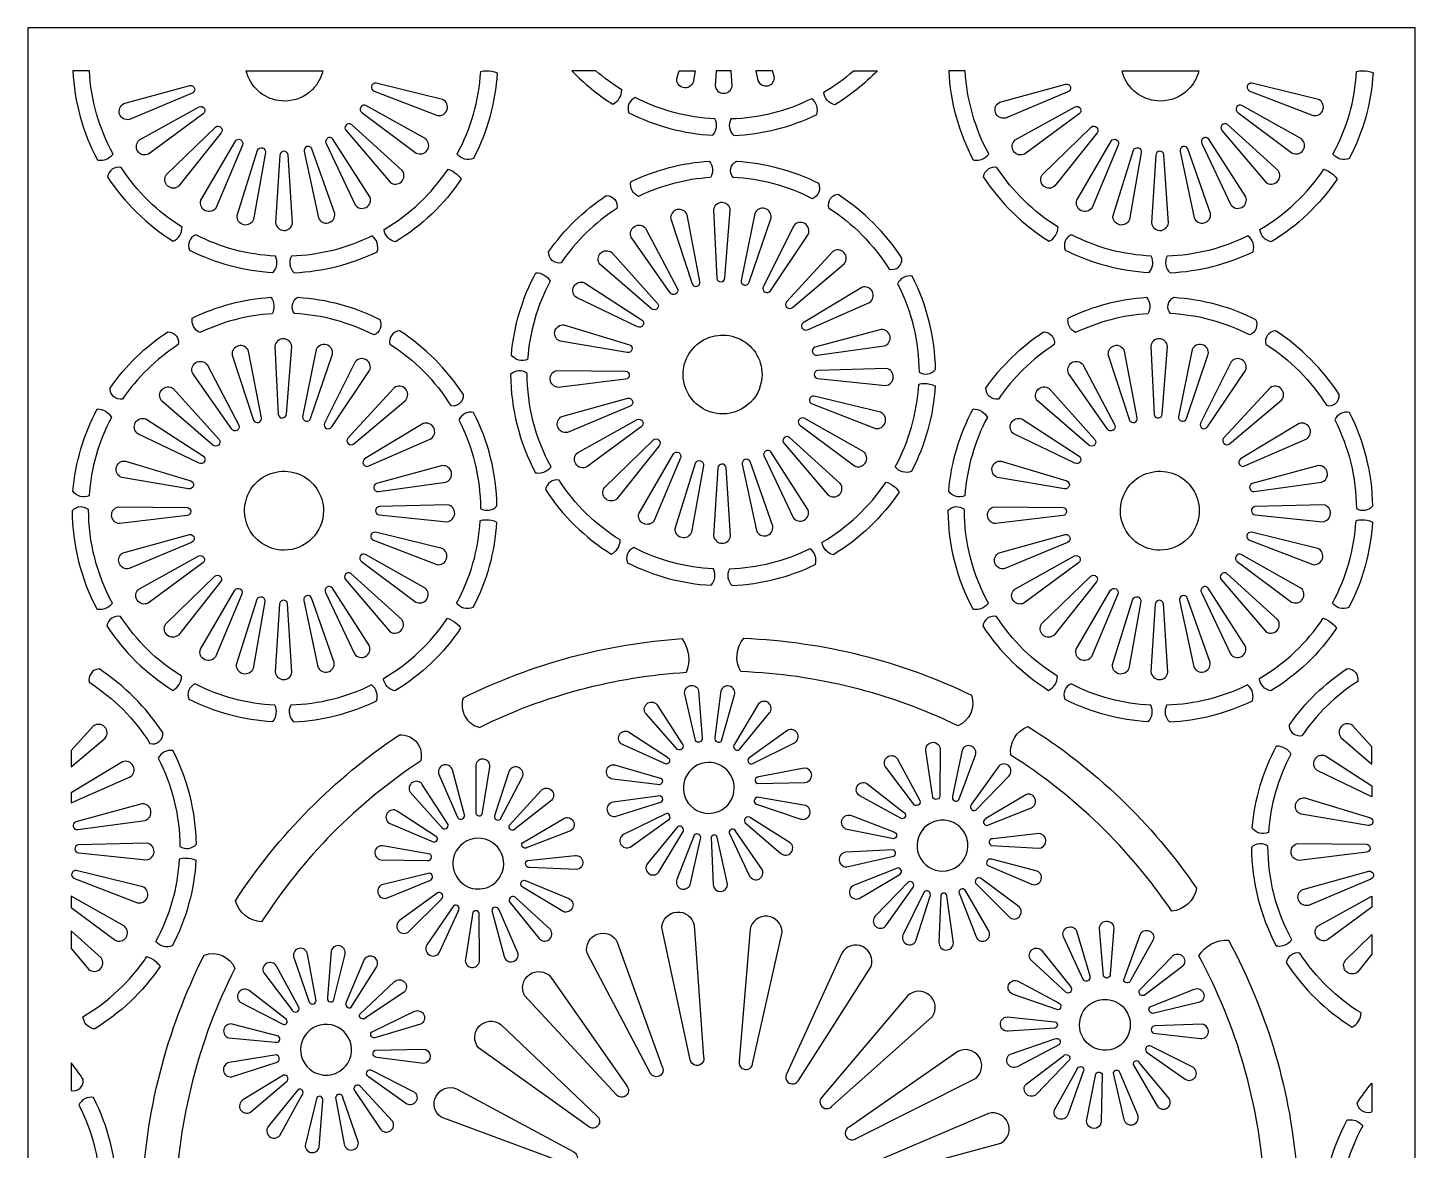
# Model space of a CAD drawing. Header units: millimetres. Extents: x 0 to 960, y 0 to 1630.
# Drawn here: x 0 to 960, y 853 to 1630 of the extents above; entities that cross this region are included whole.
import ezdxf

# ---------------------------------------------------------------- set-up
doc = ezdxf.new("R2010")
doc.units = ezdxf.units.MM
doc.layers.add('Image', color=70, linetype='Continuous')

msp = doc.modelspace()

# ---------------------------------------------------------------- linework, layer by layer
at = {"layer": 'Image'}
msp.add_lwpolyline([(0, 0), (960, 0), (960, 1630), (0, 1630)], close=True, dxfattribs=at)
for points in [[(42.65, 1600.21), (31.22, 1600.21, 0.11008), (48.21, 1538.55, 0.022964), (49.23, 1538.41, 0.107779), (53.95, 1538.96, 0.107197), (59.02, 1542.55, -0.111895)], [(151.15, 1600.21), (204.21, 1600.21, -0.138494), (196.97, 1587.27, -0.198913), (177.68, 1579.28, -0.303347), (152.48, 1596.12, -0.039465)], [(317.38, 1600.27, -0.119772), (324.78, 1598.71, -0.105708), (308.36, 1539.48, -0.331209), (297.09, 1542.58, 0.110736), (313.4, 1599.63, -0.132184)], [(393.05, 1600.21), (376.47, 1600.21, 0.061319), (404.84, 1577.15, 0.278916), (411.01, 1586.99, -0.041799)], [(461.8, 1600.21), (460.41, 1592.31, -0.888872), (449.03, 1594.94), (450.68, 1600.21)], [(486.68, 1600.21), (476.33, 1600.21), (475.68, 1589.89, 0.888872), (487.36, 1589.77)], [(515.19, 1600.21), (503.8, 1600.21), (505.24, 1593.4, 0.888872), (516.52, 1596.43)], [(587.88, 1600.21, -0.064118), (558.55, 1576.77, -0.325935), (550.69, 1585.37, 0.046977), (571.33, 1600.21)], [(648.65, 1600.21), (637.22, 1600.21, 0.11008), (654.21, 1538.55, 0.022964), (655.23, 1538.41, 0.107779), (659.95, 1538.96, 0.107197), (665.02, 1542.55, -0.111895)], [(810.21, 1600.21, -0.138494), (802.97, 1587.27, -0.198913), (783.68, 1579.28, -0.303347), (758.48, 1596.12, -0.039465), (757.15, 1600.21)], [(923.38, 1600.27, -0.119772), (930.78, 1598.71, -0.105708), (914.36, 1539.48, -0.331209), (903.09, 1542.58, 0.110736), (919.4, 1599.63, -0.132184)], [(113.73, 1584.65), (70.44, 1566.51, -0.888872), (66.51, 1577.5), (112.21, 1590.08, -0.90929)], [(239.62, 1586.13), (283.43, 1569.29, 0.888872), (287.03, 1580.4), (240.98, 1591.6, 0.90929)], [(719.73, 1585.65), (676.44, 1567.51, -0.888872), (672.51, 1578.5), (718.21, 1591.08, -0.90929)], [(845.62, 1586.13), (889.43, 1569.29, 0.888872), (893.03, 1580.4), (846.98, 1591.6, 0.90929)], [(121.43, 1570.42), (83.64, 1542.6, -0.888872), (77.23, 1552.36), (118.68, 1575.34, -0.90929)], [(231.24, 1571.4), (268.85, 1543.33, 0.888872), (275.33, 1553.05), (234.02, 1576.3, 0.90929)], [(475.48, 1566.96, -0.108526), (420.37, 1581.65, 0.418238), (416, 1571.13, 0.103184), (474, 1555.61, 0.306336)], [(542.43, 1580.91, -0.107491), (486.54, 1566.87, 0.34862), (488.51, 1555.4, 0.100994), (545.91, 1569.91, 0.31697)], [(727.43, 1570.42), (689.64, 1542.6, -0.888872), (683.23, 1552.36), (724.68, 1575.34, -0.90929)], [(837.24, 1571.4), (874.85, 1543.33, 0.888872), (881.33, 1553.05), (840.02, 1576.3, 0.90929)], [(133.82, 1557.28), (104.63, 1520.53, -0.888872), (95.88, 1528.27), (129.87, 1561.3, -0.90929)], [(220.21, 1558.86), (250.68, 1523.17, 0.888872), (259.15, 1531.21), (224.01, 1563.02, 0.90929)], [(739.82, 1557.28), (710.63, 1520.53, -0.888872), (701.88, 1528.27), (735.87, 1561.3, -0.90929)], [(826.21, 1558.86), (856.68, 1523.17, 0.888872), (865.15, 1531.21), (830.01, 1563.02, 0.90929)], [(148.52, 1548.84), (130.37, 1505.56, -0.888872), (119.85, 1510.65), (143.64, 1551.64, -0.90929)], [(164.39, 1543.63), (156.26, 1497.41, -0.888872), (144.88, 1500.05), (159, 1545.29, -0.90929)], [(191.34, 1544.41), (201.08, 1498.5, 0.888872), (212.36, 1501.53), (196.67, 1546.25, 0.90929)], [(206.38, 1549.94), (226.48, 1507.53, 0.888872), (236.76, 1513.09), (211.13, 1552.96, 0.90929)], [(754.52, 1548.84), (736.37, 1505.56, -0.888872), (725.85, 1510.65), (749.64, 1551.64, -0.90929)], [(770.39, 1543.63), (762.26, 1497.41, -0.888872), (750.88, 1500.05), (765, 1545.29, -0.90929)], [(797.34, 1544.41), (807.08, 1498.5, 0.888872), (818.36, 1501.53), (802.67, 1546.25, 0.90929)], [(812.38, 1549.94), (832.48, 1507.53, 0.888872), (842.76, 1513.09), (817.13, 1552.96, 0.90929)], [(174.5, 1541.83), (171.52, 1494.99, 0.888872), (183.2, 1494.87), (180.13, 1542.17, 0.90929)], [(472.46, 1526.36, 0.096154), (422.46, 1513.3, -0.327687), (417.21, 1523.44, -0.096507), (471.58, 1537.74, -0.312473)], [(543.01, 1511.68, 0.106248), (487.99, 1526.46, -0.473589), (490.36, 1537.76, -0.10083), (547.02, 1522.44, -0.423242)], [(780.5, 1541.83), (777.52, 1494.99, 0.888872), (789.2, 1494.87), (786.13, 1542.17, 0.90929)], [(106.85, 1492.09, -0.111966), (64.6, 1533.4, 0.423833), (55.11, 1526.88, 0.10782), (100.69, 1482.25, 0.278916)], [(296.99, 1528.62, -0.065364), (299.88, 1525.24, -0.108135), (254.39, 1481.87, -0.325935), (246.53, 1490.47, 0.113515), (290.77, 1532.15, -0.092972), (290.77, 1532.15, -0.093745)], [(712.85, 1492.09, -0.111966), (670.6, 1533.4, 0.423833), (661.11, 1526.88, 0.10782), (706.69, 1482.25, 0.278916)], [(902.99, 1528.62, -0.065364), (905.88, 1525.24, -0.108135), (860.39, 1481.87, -0.325935), (852.53, 1490.47, 0.113515), (896.77, 1532.15, -0.092972), (896.77, 1532.15, -0.093745)], [(407.61, 1504.99, 0.100495), (368.99, 1467.31, -0.483212), (360.4, 1474.95, -0.095663), (400.31, 1513.86, -0.484951)], [(482.39, 1456.95), (486.1, 1503.73, 0.888872), (474.42, 1504.03), (476.76, 1456.69, 0.90929)], [(554, 1505.38, -0.111324), (596, 1463.04, 0.537648), (604.82, 1470.56, 0.103463), (560.75, 1514.6, 0.462702)], [(465.07, 1454.47), (456.19, 1500.55, 0.888872), (444.86, 1497.74), (459.71, 1452.73, 0.90929)], [(499.15, 1453.95), (514.26, 1498.38, 0.888872), (503.02, 1501.55), (493.63, 1455.09, 0.90929)], [(444.53, 1446.62), (417.59, 1485.04, -0.888872), (427.49, 1491.23), (449.51, 1449.26, -0.90929)], [(513.8, 1448.1), (539.99, 1487.04, 0.888872), (529.96, 1493.04), (508.77, 1450.65, 0.90929)], [(171.33, 1472.07, -0.108526), (116.21, 1486.75, 0.418238), (111.85, 1476.23, 0.103184), (169.84, 1460.72, 0.306336)], [(238.27, 1486.01, -0.107491), (182.38, 1471.97, 0.34862), (184.35, 1460.51, 0.100994), (241.75, 1475.01, 0.31697)], [(777.33, 1472.07, -0.108526), (722.21, 1486.75, 0.418238), (717.85, 1476.23, 0.103184), (775.84, 1460.72, 0.306336)], [(844.27, 1486.01, -0.107491), (788.38, 1471.97, 0.34862), (790.35, 1460.51, 0.100994), (847.75, 1475.01, 0.31697)], [(431.61, 1435.53), (396.04, 1466.14, -0.888872), (404.12, 1474.58), (435.79, 1439.32, -0.90929)], [(529.01, 1436.47), (564.95, 1466.65, 0.888872), (556.97, 1475.18), (524.88, 1440.31, 0.90929)], [(361.38, 1454.69, 0.105088), (345.85, 1400.5, -0.358527), (334.64, 1403.56, -0.102081), (351.55, 1460.51, -0.27135)], [(421.97, 1423.06), (379.63, 1443.31, -0.888872), (385.22, 1453.56), (425.01, 1427.8, -0.90929)], [(539.39, 1421.08), (582.37, 1439.93, 0.888872), (577.11, 1450.36), (536.51, 1425.92, 0.90929)], [(601.77, 1452.88, -0.11773), (616.69, 1391.69, 0.364337), (628.09, 1393.47, 0.114803), (611.92, 1458.1, 0.347304)], [(169.02, 1432.12, 0.096154), (119.03, 1419.06, -0.327687), (113.77, 1429.19, -0.096507), (168.15, 1443.5, -0.312473)], [(239.58, 1417.44, 0.106248), (184.55, 1432.22, -0.473589), (186.93, 1443.52, -0.10083), (243.58, 1428.2, -0.423242)], [(775.02, 1432.12, 0.096154), (725.03, 1419.06, -0.327687), (719.77, 1429.19, -0.096507), (774.15, 1443.5, -0.312473)], [(845.58, 1417.44, 0.106248), (790.55, 1432.22, -0.473589), (792.93, 1443.52, -0.10083), (849.58, 1428.2, -0.423242)], [(414.76, 1405.31), (368.48, 1413.06, -0.888872), (371.02, 1424.47), (416.37, 1410.71, -0.90929)], [(546.1, 1403.48), (592.6, 1409.82, 0.888872), (590.41, 1421.29), (544.65, 1408.93, 0.90929)], [(104.17, 1410.75, 0.100495), (65.56, 1373.06, -0.483212), (56.96, 1380.71, -0.095663), (96.88, 1419.61, -0.484951)], [(178.95, 1362.7), (182.66, 1409.49, 0.888872), (170.98, 1409.79), (173.32, 1362.45, 0.90929)], [(250.56, 1411.13, -0.111324), (292.57, 1368.79, 0.537648), (301.38, 1376.32, 0.103463), (257.31, 1420.36, 0.462702)], [(480.75, 1362.84, -0.303347), (455.54, 1379.68, -0.303347), (461.46, 1409.41, -0.303346), (491.19, 1415.32, -0.303347), (508.03, 1390.12, -0.198912), (500.04, 1370.83, -0.198913)], [(710.17, 1410.75, 0.100495), (671.56, 1373.06, -0.483212), (662.96, 1380.71, -0.095663), (702.88, 1419.61, -0.484951)], [(784.95, 1362.7), (788.66, 1409.49, 0.888872), (776.98, 1409.79), (779.32, 1362.45, 0.90929)], [(856.56, 1411.13, -0.111324), (898.57, 1368.79, 0.537648), (907.38, 1376.32, 0.103463), (863.31, 1420.36, 0.462702)], [(161.63, 1360.23), (152.75, 1406.31, 0.888872), (141.42, 1403.49), (156.27, 1358.49, 0.90929)], [(195.71, 1359.71), (210.82, 1404.14, 0.888872), (199.58, 1407.31), (190.19, 1360.85, 0.90929)], [(767.63, 1360.23), (758.75, 1406.31, 0.888872), (747.42, 1403.49), (762.27, 1358.49, 0.90929)], [(801.71, 1359.71), (816.82, 1404.14, 0.888872), (805.58, 1407.31), (796.19, 1360.85, 0.90929)], [(141.09, 1352.38), (114.15, 1390.8, -0.888872), (124.05, 1396.99), (146.07, 1355.02, -0.90929)], [(210.36, 1353.86), (236.55, 1392.8, 0.888872), (226.52, 1398.79), (205.33, 1356.4, 0.90929)], [(357.02, 1322.52, 0.107197), (362.08, 1326.11, 0.107776), (362.08, 1326.11, -0.125115), (345.52, 1390.84, 0.39411), (334.11, 1390.09, 0.120984), (351.27, 1322.11, 0.022964), (352.29, 1321.97, 0.107779)], [(413.64, 1386.78), (367.04, 1381.2, -0.888872), (366.27, 1392.86), (413.66, 1392.42, -0.90929)], [(546.68, 1387.31), (593.37, 1382.52, 0.888872), (593.94, 1394.19), (546.56, 1392.94, 0.90929)], [(747.09, 1352.38), (720.15, 1390.8, -0.888872), (730.05, 1396.99), (752.07, 1355.02, -0.90929)], [(816.36, 1353.86), (842.55, 1392.8, 0.888872), (832.52, 1398.79), (811.33, 1356.4, 0.90929)], [(620.44, 1383.83, -0.119772), (627.84, 1382.28, -0.105708), (611.43, 1323.04, -0.331209), (600.15, 1326.15, 0.110736), (616.47, 1383.19, -0.132184)], [(128.17, 1341.29), (92.6, 1371.9, -0.888872), (100.68, 1380.33), (132.35, 1345.07, -0.90929)], [(225.57, 1342.23), (261.51, 1372.4, 0.888872), (253.54, 1380.94), (221.44, 1346.06, 0.90929)], [(416.79, 1368.21), (373.51, 1350.07, -0.888872), (369.57, 1361.07), (415.27, 1373.64, -0.90929)], [(542.69, 1369.7), (586.49, 1352.85, 0.888872), (590.1, 1363.96), (544.05, 1375.17, 0.90929)], [(734.17, 1341.29), (698.6, 1371.9, -0.888872), (706.68, 1380.33), (738.35, 1345.07, -0.90929)], [(831.57, 1342.23), (867.51, 1372.4, 0.888872), (859.54, 1380.94), (827.44, 1346.06, 0.90929)], [(57.94, 1360.44, 0.105088), (42.41, 1306.25, -0.358527), (31.2, 1309.32, -0.102081), (48.11, 1366.26, -0.27135)], [(298.34, 1358.64, -0.11773), (313.25, 1297.45, 0.364337), (324.65, 1299.22, 0.114803), (308.49, 1363.86, 0.347304)], [(663.94, 1360.44, 0.105088), (648.41, 1306.25, -0.358527), (637.2, 1309.32, -0.102081), (654.11, 1366.26, -0.27135)], [(904.34, 1358.64, -0.11773), (919.25, 1297.45, 0.364337), (930.65, 1299.22, 0.114803), (914.49, 1363.86, 0.347304)], [(118.53, 1328.81), (76.19, 1349.06, -0.888872), (81.79, 1359.32), (121.57, 1333.56, -0.90929)], [(235.95, 1326.83), (278.93, 1345.69, 0.888872), (273.67, 1356.12), (233.07, 1331.68, 0.90929)], [(424.5, 1353.99), (386.71, 1326.16, -0.888872), (380.29, 1335.92), (421.74, 1358.9, -0.90929)], [(534.3, 1354.96), (571.91, 1326.89, 0.888872), (578.39, 1336.61), (537.09, 1359.86, 0.90929)], [(724.53, 1328.81), (682.19, 1349.06, -0.888872), (687.79, 1359.32), (727.57, 1333.56, -0.90929)], [(841.95, 1326.83), (884.93, 1345.69, 0.888872), (879.67, 1356.12), (839.07, 1331.68, 0.90929)], [(436.88, 1340.84), (407.69, 1304.09, -0.888872), (398.95, 1311.83), (432.93, 1344.86, -0.90929)], [(523.27, 1342.42), (553.75, 1306.73, 0.888872), (562.21, 1314.78), (527.07, 1346.58, 0.90929)], [(451.59, 1332.4), (433.43, 1289.13, -0.888872), (422.92, 1294.21), (446.7, 1335.21, -0.90929)], [(509.44, 1333.5), (529.55, 1291.09, 0.888872), (539.82, 1296.65), (514.2, 1336.52, 0.90929)], [(111.33, 1311.07), (65.04, 1318.82, -0.888872), (67.58, 1330.22), (112.94, 1316.47, -0.90929)], [(242.66, 1309.23), (289.16, 1315.58, 0.888872), (286.97, 1327.05), (241.22, 1314.68, 0.90929)], [(467.46, 1327.2), (459.32, 1280.98, -0.888872), (447.94, 1283.61), (462.07, 1328.85, -0.90929)], [(477.57, 1325.39), (474.58, 1278.56, 0.888872), (486.26, 1278.43), (483.19, 1325.73, 0.90929)], [(494.41, 1327.97), (504.15, 1282.07, 0.888872), (515.43, 1285.09), (499.74, 1329.82, 0.90929)], [(717.33, 1311.07), (671.04, 1318.82, -0.888872), (673.58, 1330.22), (718.94, 1316.47, -0.90929)], [(848.66, 1309.23), (895.16, 1315.58, 0.888872), (892.97, 1327.05), (847.22, 1314.68, 0.90929)], [(177.31, 1268.6, -0.303347), (152.1, 1285.44, -0.303347), (158.02, 1315.17, -0.303346), (187.75, 1321.08, -0.303347), (204.59, 1295.88, -0.198912), (196.6, 1276.59, -0.198913)], [(409.92, 1275.65, -0.111966), (367.66, 1316.97, 0.423833), (358.18, 1310.44, 0.10782), (403.75, 1265.81, 0.278916)], [(600.06, 1312.18, -0.065364), (602.94, 1308.8, -0.108135), (557.46, 1265.43, -0.325935), (549.6, 1274.03, 0.113515), (593.84, 1315.71, -0.092972), (593.84, 1315.71, -0.093745)], [(783.31, 1268.6, -0.303347), (758.1, 1285.44, -0.303347), (764.02, 1315.17, -0.303346), (793.75, 1321.08, -0.303347), (810.59, 1295.88, -0.198912), (802.6, 1276.59, -0.198913)], [(53.58, 1228.28, 0.107197), (58.64, 1231.87, 0.107776), (58.64, 1231.87, -0.125115), (42.08, 1296.59, 0.39411), (30.67, 1295.85, 0.120984), (47.83, 1227.87, 0.022964), (48.85, 1227.73, 0.107779)], [(110.2, 1292.54), (63.6, 1286.96, -0.888872), (62.83, 1298.61), (110.22, 1298.17, -0.90929)], [(243.24, 1293.06), (289.93, 1288.28, 0.888872), (290.5, 1299.94), (243.12, 1298.7, 0.90929)], [(659.58, 1228.28, 0.107197), (664.64, 1231.87, 0.107776), (664.64, 1231.87, -0.125115), (648.08, 1296.59, 0.39411), (636.67, 1295.85, 0.120984), (653.83, 1227.87, 0.022964), (654.85, 1227.73, 0.107779)], [(716.2, 1292.54), (669.6, 1286.96, -0.888872), (668.83, 1298.61), (716.22, 1298.17, -0.90929)], [(849.24, 1293.06), (895.93, 1288.28, 0.888872), (896.5, 1299.94), (849.12, 1298.7, 0.90929)], [(317, 1289.59, -0.119772), (324.41, 1288.03, -0.105708), (307.99, 1228.79, -0.331209), (296.71, 1231.9, 0.110736), (313.03, 1288.94, -0.132184)], [(923, 1289.59, -0.119772), (930.41, 1288.03, -0.105708), (913.99, 1228.79, -0.331209), (902.71, 1231.9, 0.110736), (919.03, 1288.94, -0.132184)], [(113.35, 1273.97), (70.07, 1255.83, -0.888872), (66.13, 1266.82), (111.83, 1279.39, -0.90929)], [(239.25, 1275.45), (283.05, 1258.61, 0.888872), (286.66, 1269.72), (240.61, 1280.92, 0.90929)], [(719.35, 1273.97), (676.07, 1255.83, -0.888872), (672.13, 1266.82), (717.83, 1279.39, -0.90929)], [(845.25, 1275.45), (889.05, 1258.61, 0.888872), (892.66, 1269.72), (846.61, 1280.92, 0.90929)], [(474.39, 1255.63, -0.108526), (419.28, 1270.31, 0.418238), (414.91, 1259.8, 0.103184), (472.9, 1244.28, 0.306336)], [(541.34, 1269.58, -0.107491), (485.44, 1255.53, 0.34862), (487.42, 1244.07, 0.100994), (544.82, 1258.57, 0.31697)], [(121.06, 1259.74), (83.27, 1231.92, -0.888872), (76.85, 1241.68), (118.3, 1264.66, -0.90929)], [(230.86, 1260.71), (268.48, 1232.65, 0.888872), (274.95, 1242.37), (233.65, 1265.61, 0.90929)], [(727.06, 1259.74), (689.27, 1231.92, -0.888872), (682.85, 1241.68), (724.3, 1264.66, -0.90929)], [(836.86, 1260.71), (874.48, 1232.65, 0.888872), (880.95, 1242.37), (839.65, 1265.61, 0.90929)], [(133.44, 1246.6), (104.26, 1209.84, -0.888872), (95.51, 1217.58), (129.49, 1250.62, -0.90929)], [(219.83, 1248.17), (250.31, 1212.49, 0.888872), (258.78, 1220.53), (223.63, 1252.34, 0.90929)], [(739.44, 1246.6), (710.26, 1209.84, -0.888872), (701.51, 1217.58), (735.49, 1250.62, -0.90929)], [(825.83, 1248.17), (856.31, 1212.49, 0.888872), (864.78, 1220.53), (829.63, 1252.34, 0.90929)], [(148.15, 1238.16), (129.99, 1194.88, -0.888872), (119.48, 1199.97), (143.26, 1240.96, -0.90929)], [(206, 1239.26), (226.11, 1196.85, 0.888872), (236.38, 1202.41), (210.76, 1242.28, 0.90929)], [(754.15, 1238.16), (735.99, 1194.88, -0.888872), (725.48, 1199.97), (749.26, 1240.96, -0.90929)], [(812, 1239.26), (832.11, 1196.85, 0.888872), (842.38, 1202.41), (816.76, 1242.28, 0.90929)], [(164.02, 1232.95), (155.88, 1186.73, -0.888872), (144.5, 1189.37), (158.63, 1234.61, -0.90929)], [(174.13, 1231.15), (171.15, 1184.31, 0.888872), (182.83, 1184.19), (179.75, 1231.49, 0.90929)], [(190.97, 1233.73), (200.71, 1187.82, 0.888872), (211.99, 1190.85), (196.3, 1235.57, 0.90929)], [(770.02, 1232.95), (761.88, 1186.73, -0.888872), (750.5, 1189.37), (764.63, 1234.61, -0.90929)], [(780.13, 1231.15), (777.15, 1184.31, 0.888872), (788.83, 1184.19), (785.75, 1231.49, 0.90929)], [(796.97, 1233.73), (806.71, 1187.82, 0.888872), (817.99, 1190.85), (802.3, 1235.57, 0.90929)], [(106.48, 1181.41, -0.111966), (64.22, 1222.72, 0.423833), (54.74, 1216.19, 0.10782), (100.31, 1171.57, 0.278916)], [(296.62, 1217.94, -0.065364), (299.51, 1214.56, -0.108135), (254.02, 1171.19, -0.325935), (246.16, 1179.79, 0.113515), (290.4, 1221.47, -0.092972), (290.4, 1221.47, -0.093745)], [(712.48, 1181.41, -0.111966), (670.22, 1222.72, 0.423833), (660.74, 1216.19, 0.10782), (706.31, 1171.57, 0.278916)], [(902.62, 1217.94, -0.065364), (905.51, 1214.56, -0.108135), (860.02, 1171.19, -0.325935), (852.16, 1179.79, 0.113515), (896.4, 1221.47, -0.092972), (896.4, 1221.47, -0.093745)], [(455.85, 1184.09, 0.253445), (453, 1207.12, 0.099131), (301.3, 1166.28, 0.430219), (312.48, 1145.97, -0.09937)], [(493.42, 1184.54, -0.321625), (495.52, 1207.64, -0.102544), (653.05, 1168.19, -0.387826), (643.56, 1147.06, 0.103741)], [(42.56, 1177.13, -0.111324), (84.57, 1134.79, 0.537648), (93.38, 1142.32, 0.103463), (49.31, 1186.36, 0.462702)], [(920.17, 1177.75, 0.100495), (881.56, 1140.06, -0.483212), (872.96, 1147.71, -0.095663), (912.88, 1186.61, -0.484951)], [(170.95, 1161.38, -0.108526), (115.84, 1176.07, 0.418238), (111.47, 1165.55, 0.103184), (169.47, 1150.03, 0.306336)], [(237.9, 1175.33, -0.107491), (182, 1161.29, 0.34862), (183.98, 1149.83, 0.100994), (241.38, 1164.33, 0.31697)], [(461.95, 1136.82), (454.56, 1168.97, -0.986354), (464.2, 1171.22), (466.66, 1138.83, 0.026212), (466.66, 1138.78, -0.806222)], [(480.1, 1136.69), (489.03, 1168.44, 0.986354), (479.51, 1171.16), (475.5, 1138.93, -0.026212), (475.49, 1138.88, 0.806222)], [(776.95, 1161.38, -0.108526), (721.84, 1176.07, 0.418238), (717.47, 1165.55, 0.103184), (775.47, 1150.03, 0.306336)], [(843.9, 1175.33, -0.107491), (788, 1161.29, 0.34862), (789.98, 1149.83, 0.100994), (847.38, 1164.33, 0.31697)], [(449.65, 1130.59), (427.8, 1155.3, -0.986354), (435.2, 1161.89), (452.82, 1134.61, 0.026212), (452.85, 1134.56, -0.806222)], [(492.27, 1130.52), (513.3, 1155.92, 0.986354), (505.7, 1162.26), (488.97, 1134.43, -0.026212), (488.94, 1134.38, 0.806222)], [(30.03, 1118.68), (53.51, 1138.4, 0.888872), (45.54, 1146.94), (30.03, 1130.08)], [(441.72, 1120.56), (411.46, 1134.08, -0.986034), (415.7, 1142.94), (442.55, 1125.25, 0.043457), (442.62, 1125.2, -0.802844)], [(500.77, 1120.59), (530.48, 1135.27, 0.986034), (525.91, 1143.96), (499.76, 1125.24, -0.043457), (499.69, 1125.2, 0.802844)], [(680.19, 1126.71, -0.348079), (692.01, 1146.64, -0.102042), (808.66, 1034.77, -0.344431), (791.5, 1018.83, 0.103915)], [(930.03, 1132.47), (916.68, 1147.33, 0.888872), (908.6, 1138.9), (930.03, 1120.46), (930, 1120.46), (930, 1132.47)], [(161.82, 1011.33, -0.315443), (143.73, 1026.01, -0.10182), (257.1, 1140.72, -0.52797), (271.72, 1122.61, 0.104878)], [(626.2, 1097.38), (621.39, 1130.02, -0.986354), (631.18, 1131.49), (631.04, 1099.01, 0.026212), (631.04, 1098.96, -0.806222)], [(644.27, 1095.8), (655.72, 1126.74, 0.986354), (646.44, 1130.2), (639.87, 1098.4, -0.026212), (639.85, 1098.35, 0.806222)], [(873.94, 1127.44, 0.105088), (858.41, 1073.25, -0.358527), (847.2, 1076.32, -0.102081), (864.11, 1133.26, -0.27135)], [(90.34, 1124.64, -0.11773), (105.25, 1063.45, 0.364337), (116.65, 1065.22, 0.114803), (100.49, 1129.86, 0.347304)], [(314.32, 1085.81), (319.67, 1118.52, 0.986034), (309.94, 1119.86), (309.95, 1087.7, -0.043457), (309.95, 1087.61, 0.802844)], [(613.43, 1092.16), (593.63, 1118.53, -0.986354), (601.53, 1124.51), (616.91, 1095.9, 0.026212), (616.94, 1095.86, -0.806222)], [(930.03, 1105.44), (930.03, 1097.96), (892.19, 1116.06, -0.888872), (897.79, 1126.32)], [(30.03, 1093.74), (70.93, 1111.69, 0.888872), (65.67, 1122.12), (30.03, 1100.66)], [(302.3, 1084.63), (293.81, 1116.5, 0.986354), (284.23, 1113.98), (297.21, 1084.21, -0.026212), (297.23, 1084.16, 0.806222)], [(326.8, 1082.29), (342.17, 1111.34, 0.985956), (333.18, 1115.93), (323.19, 1085.4, -0.040191), (323.16, 1085.32, 0.80374)], [(437.4, 1106.28), (404.75, 1110.11, -0.985956), (406.08, 1120.11), (436.89, 1111.02, 0.040191), (436.97, 1111, -0.80374)], [(471.21, 1121.66, 0.303347), (454.95, 1110.79, 0.303347), (458.76, 1091.61, 0.303347), (477.95, 1087.79, 0.303347), (488.81, 1104.05, 0.198913), (483.66, 1116.5, 0.198912)], [(504.77, 1107.09), (537.63, 1107.75, 0.985956), (537.27, 1117.83), (505.73, 1111.76, -0.040191), (505.65, 1111.75, 0.80374)], [(655.91, 1088.68), (678.91, 1112.32, 0.986354), (671.83, 1119.24), (652.93, 1092.84, -0.026212), (652.9, 1092.79, 0.806222)], [(290.97, 1078.86), (272.96, 1106.49, 0.986354), (264.65, 1101.11), (286.26, 1076.87, -0.026212), (286.3, 1076.83, 0.806222)], [(604.73, 1082.78), (575.65, 1098.69, -0.986034), (580.57, 1107.18), (605.93, 1087.39, 0.043457), (606, 1087.35, -0.802844)], [(333.15, 1078), (355.2, 1102.37, -0.985956), (362.57, 1095.49), (337.3, 1075.66, 0.040191), (337.24, 1075.61, -0.80374)], [(437.58, 1098.62), (404.99, 1094.3, 0.985956), (406.47, 1084.32), (437.14, 1093.88, -0.040191), (437.22, 1093.9, 0.80374)], [(503.59, 1093.03), (534.87, 1082.56, 0.986354), (538.05, 1091.94), (506.05, 1097.52, -0.026212), (506, 1097.53, 0.806222)], [(663.58, 1078.1), (694.38, 1090.36, 0.986034), (690.52, 1099.38), (662.96, 1082.82, -0.043457), (662.88, 1082.78, 0.802844)], [(927.33, 1078.07), (881.04, 1085.82, -0.888872), (883.58, 1097.22), (928.94, 1083.47, -0.90929)], [(34.66, 1075.23), (81.16, 1081.58, 0.888872), (78.97, 1093.05), (33.22, 1080.68, 0.90929)], [(282.86, 1070.31), (255.56, 1088.08, 0.985795), (249.98, 1079.68), (280.54, 1066.75, 0.809742)], [(441.95, 1086.42), (412.2, 1071.8, 0.986034), (416.75, 1063.11), (442.94, 1081.76, -0.043457), (443.01, 1081.8, 0.802844)], [(599.27, 1068.9), (567.04, 1075.33, -0.985956), (569.16, 1085.19), (599.15, 1073.66, 0.040191), (599.23, 1073.64, -0.80374)], [(342.26, 1066.19), (370.83, 1083, -0.986034), (375.59, 1074.42), (345.61, 1062.8, 0.043457), (345.53, 1062.76, -0.802844)], [(449.87, 1077.31), (428.83, 1051.9, 0.986354), (436.44, 1045.56), (453.17, 1073.4, -0.026212), (453.2, 1073.44, 0.806222)], [(485.23, 1073.07), (499.46, 1043.13, 0.986034), (508.22, 1047.57), (489.91, 1074, -0.043457), (489.86, 1074.08, 0.802844)], [(496.16, 1080.26), (521.12, 1058.71, 0.986354), (527.62, 1066.18), (500.13, 1083.47, -0.026212), (500.09, 1083.5, 0.806222)], [(646.29, 1075.59, 0.198912), (634.29, 1081.72, 0.303347), (617.21, 1072.19, 0.303347), (619.48, 1052.77, 0.303347), (638.3, 1047.43, 0.303347), (650.43, 1062.77, 0.198913)], [(35.24, 1059.06), (81.93, 1054.28, 0.888872), (82.5, 1065.94), (35.12, 1064.7, 0.90929)], [(326.06, 1041.53, 0.303347), (326.64, 1061.08, 0.303347), (308.8, 1069.1, 0.303347), (294.57, 1055.68, 0.303347), (301.52, 1037.4, 0.198913), (314.65, 1034.38, 0.198912)], [(461.14, 1071.42), (449.08, 1040.72, 0.986354), (458.28, 1037.07), (465.5, 1068.74, -0.026212), (465.51, 1068.79, 0.806222)], [(472.82, 1069.77), (474.17, 1037.22, 0.985795), (484.25, 1037.55), (477.06, 1069.94, 0.809742)], [(666.49, 1064.33), (699.3, 1062.35, 0.985956), (699.76, 1072.43), (667.83, 1068.9, -0.040191), (667.74, 1068.9, 0.80374)], [(926.2, 1059.54), (879.6, 1053.96, -0.888872), (878.83, 1065.61), (926.22, 1065.17, -0.90929)], [(278.35, 1058.28), (245.71, 1064.05, 0.986034), (244.25, 1054.34), (276.4, 1053.93, -0.043457), (276.49, 1053.92, 0.802844)], [(345.85, 1053.92), (378.65, 1057.39, -0.986354), (379.72, 1047.54), (347.28, 1049.01, 0.026212), (347.23, 1049.01, -0.806222)], [(598.84, 1061.25), (566.02, 1059.55, 0.985956), (566.7, 1049.48), (598.03, 1056.56, -0.040191), (598.11, 1056.57, 0.80374)], [(869.58, 995.28, 0.107197), (874.64, 998.87, 0.107776), (874.64, 998.87, -0.125115), (858.08, 1063.59, 0.39411), (846.67, 1062.85, 0.120984), (863.83, 994.87, 0.022964), (864.85, 994.73, 0.107779)], [(32.25, 1041.45), (76.05, 1024.61, 0.888872), (79.66, 1035.72), (33.61, 1046.92, 0.90929)], [(109, 1055.59, -0.119772), (116.41, 1054.03, -0.105708), (99.99, 994.79, -0.331209), (88.71, 997.9, 0.110736), (105.03, 1054.94, -0.132184)], [(602.22, 1048.74), (571.4, 1036.55, 0.986034), (575.24, 1027.52), (602.84, 1044.02, -0.043457), (602.92, 1044.05, 0.802844)], [(664.2, 1050.4), (694.54, 1037.47, 0.986354), (698.46, 1046.56), (667.01, 1054.68, -0.026212), (666.96, 1054.69, 0.806222)], [(929.35, 1040.97), (886.07, 1022.83, -0.888872), (882.13, 1033.82), (927.83, 1046.39, -0.90929)], [(277.87, 1045.21), (245.83, 1037.37, 0.986354), (248.16, 1027.74), (278.19, 1040.11, -0.026212), (278.24, 1040.13, 0.806222)], [(343.79, 1040.28), (374.26, 1027.66, -0.986354), (370.51, 1018.5), (342.7, 1035.28, 0.026212), (342.65, 1035.31, -0.806222)], [(609.4, 1039.02), (586.39, 1015.38, 0.986354), (593.47, 1008.45), (612.37, 1034.86, -0.026212), (612.4, 1034.91, 0.806222)], [(655.77, 1038.26), (678.93, 1014.79, 0.986354), (686, 1021.72), (659.98, 1041.15, -0.026212), (659.94, 1041.19, 0.806222)], [(30.03, 1021.37), (60.48, 998.65, 0.888872), (66.95, 1008.37), (30.03, 1029.15)], [(283.96, 1031.75), (257.3, 1012.34, 0.986354), (263.1, 1004.31), (286.19, 1027.14, -0.026212), (286.23, 1027.18, 0.806222)], [(333.16, 1025.57), (353.85, 999.88, 0.986354), (361.58, 1006.06), (337.65, 1028.02, -0.026212), (337.61, 1028.06, 0.806222)], [(620.16, 1032.25), (605.68, 1002.62, 0.986354), (614.56, 998.24), (624.28, 1029.23, -0.026212), (624.3, 1029.28, 0.806222)], [(631.66, 1029.68), (630.41, 997.13, 0.985795), (640.49, 996.64), (635.91, 1029.51, 0.809742)], [(644.31, 1031.98), (656.09, 1001, 0.986034), (665.18, 1004.72), (649.04, 1032.53, -0.043457), (649, 1032.61, 0.802844)], [(930.03, 1029.29), (930.03, 1021.56), (899.27, 998.92, -0.888872), (892.85, 1008.68)], [(294.74, 1022.64), (276.22, 995.48, 0.985956), (284.64, 989.93), (297.98, 1019.15, -0.040191), (298.02, 1019.22, 0.80374)], [(308.05, 1018.07), (302.78, 985.35, 0.986034), (312.51, 984.03), (312.43, 1016.19, -0.043457), (312.44, 1016.28, 0.802844)], [(321.08, 1019.24), (329.57, 987.37, 0.986354), (339.15, 989.89), (326.17, 1019.66, -0.026212), (326.15, 1019.71, 0.806222)], [(460.99, 1009.12), (467.66, 917.71, 0.024173), (467.68, 917.52, -1), (458.41, 915.93, 0.010493), (458.39, 916.01), (438.77, 1007.41, -0.896405)], [(499.79, 1006.25), (492.32, 914.9, -0.024173), (492.29, 914.71, 1), (501.55, 913.04, -0.010493), (501.56, 913.13), (521.99, 1004.35, 0.896405)], [(744.41, 973.79), (741.44, 1006.52, -0.985956), (751.5, 1007.28), (748.93, 975.25, 0.040191), (748.93, 975.17, -0.80374)], [(30.03, 992.87), (42.31, 978.49, 0.888872), (50.78, 986.53), (30.03, 1005.31)], [(407.92, 997.38), (439.05, 911.18, 0.024173), (439.13, 911, -1), (430.63, 906.97, 0.010493), (430.6, 907.04), (387, 989.74, -0.896405)], [(730.56, 971.07), (716.71, 1001.01, -0.986354), (725.68, 1005.19), (734.75, 974.01, 0.026212), (734.76, 973.96, -0.806222)], [(758.26, 971.29), (769.58, 1002.45, -0.986034), (778.72, 998.86), (763, 970.81, 0.043457), (762.96, 970.73, -0.802844)], [(810.32, 987.85, -0.289031), (830.82, 998.63, -0.106723), (878.19, 836.54, -0.322672), (855.36, 830.69, 0.109736)], [(930.03, 1002.59), (930.03, 989.15), (920.26, 976.84, -0.888872), (911.51, 984.58)], [(102.38, 819.28, -0.283838), (79.25, 820.96, -0.109268), (122.07, 988.38, -0.410326), (143.33, 979.09, 0.110763)], [(199.52, 956.66), (193.59, 989.11, 0.986354), (183.85, 987.36), (194.4, 956.65, -0.026212), (194.42, 956.6, 0.806222)], [(211.59, 956.87), (219.53, 989.05, 0.986034), (209.95, 991.16), (207.39, 959.11, -0.043457), (207.37, 959.02, 0.802844)], [(563.29, 989.86), (525.16, 906.51, -0.024173), (525.07, 906.34, 1), (533.21, 901.62, -0.010493), (533.25, 901.69), (583.51, 980.51, 0.896405)], [(718.68, 962.27), (694.51, 984.72, -0.986354), (701.23, 992), (721.44, 966.58, 0.026212), (721.48, 966.54, -0.806222)], [(769.07, 963.94), (792, 987.65, -0.986354), (799.14, 980.79), (773.31, 961.09, 0.026212), (773.27, 961.06, -0.806222)], [(922.48, 948.41, -0.111966), (880.22, 989.72, 0.423833), (870.74, 983.19, 0.10782), (916.31, 938.57, 0.278916)], [(88.62, 983.94, -0.065364), (91.51, 980.56, -0.108135), (46.02, 937.19, -0.325935), (38.16, 945.79, 0.113515), (82.4, 987.47, -0.092972), (82.4, 987.47, -0.093745)], [(187.76, 951.82), (172.01, 980.8, 0.986354), (163.3, 976.1), (182.91, 950.21, -0.026212), (182.94, 950.17, 0.806222)], [(223.74, 952.37), (241.39, 980.1, 0.985956), (232.8, 985.39), (220.39, 955.75, -0.040191), (220.36, 955.68, 0.80374)], [(229.73, 947.58), (253.66, 970.12, -0.985956), (260.46, 962.67), (233.68, 944.92, 0.040191), (233.62, 944.87, -0.80374)], [(362.01, 973.21), (414.39, 898, 0.024173), (414.5, 897.84, -1), (407.34, 891.75, 0.010493), (407.29, 891.81), (343.77, 960.41, -0.896405)], [(712.74, 950.63), (681.42, 961.47, -0.986034), (684.86, 970.66), (713.15, 955.37, 0.043457), (713.23, 955.34, -0.802844)], [(178.99, 943.94), (153.2, 963.84, 0.985795), (146.96, 955.9), (176.39, 940.57, 0.809742)], [(608.93, 960.35), (549.69, 890.41, -0.024173), (549.56, 890.27, 1), (556.12, 883.53, -0.010493), (556.18, 883.59), (625.88, 945.89, 0.896405)], [(776.54, 952.53), (807.12, 964.9, -0.986354), (810.86, 955.74), (779.27, 948.2, 0.026212), (779.22, 948.19, -0.806222)], [(756.28, 953.93, -0.198912), (762.77, 942.13, -0.303347), (753.76, 924.77, -0.303347), (734.27, 926.45, -0.303347), (728.37, 945.09, -0.303347), (743.34, 957.69, -0.198913)], [(237.87, 935.09), (267.7, 949.56, -0.986034), (271.76, 940.62), (240.94, 931.44, 0.043457), (240.86, 931.41, -0.802844)], [(327.26, 940.42), (393.7, 877.28, 0.024173), (393.85, 877.16, -1), (388.06, 869.75, 0.010493), (387.99, 869.8), (311.98, 924.21, -0.896405)], [(710.83, 937.92), (678.33, 935.68, -0.985795), (677.54, 945.74), (710.53, 942.16, -0.809742)], [(173.53, 932.3), (141.46, 940.66, 0.986034), (139.22, 931.11), (171.24, 928.13, -0.043457), (171.33, 928.11, 0.802844)], [(207.92, 905.4, 0.198912), (219.87, 911.61, 0.303347), (222.01, 931.06, 0.303347), (204.86, 940.47, 0.303347), (189.6, 928.24, 0.303347), (195.07, 909.46, 0.198913)], [(778.67, 934.51), (811.43, 930.69, 0.986354), (812.61, 940.53), (780.15, 939.4, -0.026212), (780.1, 939.4, 0.806222)], [(240.47, 922.56), (273.44, 923.4, -0.986354), (273.72, 913.5), (241.5, 917.55, 0.026212), (241.45, 917.56, -0.806222)], [(643.53, 921.68), (568.22, 869.46, -0.024173), (568.05, 869.35, 1), (572.64, 861.15, -0.010493), (572.71, 861.19), (656.16, 903.33, 0.896405)], [(713.75, 926.5), (684.57, 911.13, -0.986354), (679.93, 919.88), (710.61, 930.53, 0.026212), (710.65, 930.55, -0.806222)], [(773.83, 921.59), (800.8, 902.6, 0.986354), (806.52, 910.67), (777.47, 925.18, -0.026212), (777.42, 925.21, 0.806222)], [(30.03, 913.86), (30.03, 894.68, 0.515768), (38.38, 902.32, 0.023426)], [(172.01, 919.32), (139.45, 914.06, 0.986354), (141, 904.28), (171.92, 914.21, -0.026212), (171.97, 914.22, 0.806222)], [(720.84, 915.95), (697.91, 892.24, -0.986354), (690.77, 899.1), (716.6, 918.79, 0.026212), (716.64, 918.83, -0.806222)], [(764.73, 912.61), (781.5, 884.02, 0.986034), (789.84, 889.2), (769.3, 913.94, -0.043457), (769.25, 914.02, 0.802844)], [(177.01, 905.41), (148.87, 888.19, 0.986354), (154.01, 879.73), (178.86, 900.64, -0.026212), (178.9, 900.68, 0.806222)], [(237.32, 909.13), (266.69, 894.12, -0.986354), (262.22, 885.29), (235.84, 904.24, 0.026212), (235.79, 904.27, -0.806222)], [(730.77, 909.07), (719.52, 877.89, -0.986034), (710.38, 881.46), (726.03, 909.55, 0.043457), (726.07, 909.63, -0.802844)], [(743.38, 906.07), (742.67, 873.21, -0.985956), (732.59, 873.58), (738.71, 905.12, 0.040191), (738.72, 905.2, -0.80374)], [(751.02, 906.74), (758.42, 874.71, 0.985956), (768.21, 877.13), (755.78, 906.75, -0.040191), (755.75, 906.83, 0.80374)], [(187.02, 895.47), (166.39, 869.88, 0.985956), (174.34, 863.67), (189.98, 891.73, -0.040191), (190.02, 891.8, 0.80374)], [(225.55, 895.32), (244.12, 868.06, 0.986354), (252.32, 873.61), (230.22, 897.4, -0.026212), (230.19, 897.44, 0.806222)], [(296.57, 895.9), (377.26, 852.43, 0.024173), (377.43, 852.35, -1), (373.79, 843.68, 0.010493), (373.71, 843.71), (286.08, 876.25, -0.896405)], [(930, 899.82), (930, 880.66, 0.002606), (929.24, 879.49, -0.423833), (919.76, 886.02, -0.028744)], [(35.34, 884.64, -0.11773), (50.25, 823.45, 0.364337), (61.65, 825.22, 0.114803), (45.49, 889.86, 0.347304)], [(199.93, 889.85), (192.06, 857.65, 0.986034), (201.65, 855.57), (204.14, 887.63, -0.043457), (204.15, 887.71, 0.802844)], [(213, 889.97), (218.92, 857.53, 0.986354), (228.67, 859.27), (218.11, 889.99, -0.026212), (218.1, 890.04, 0.806222)], [(664.67, 878.84), (580.38, 842.83, -0.024173), (580.2, 842.76, 1), (583.04, 833.8, -0.010493), (583.12, 833.82), (673.34, 858.32, 0.896405)], [(923.66, 870.35, 0.125115), (907.09, 805.62, -0.39411), (895.69, 806.37, -0.120984), (912.85, 874.35, -0.022964), (913.87, 874.49, -0.107779), (918.59, 873.94, -0.107197)]]:
    msp.add_lwpolyline(points, format="xyb", close=True, dxfattribs=at)

doc.saveas('drawing.dxf')
